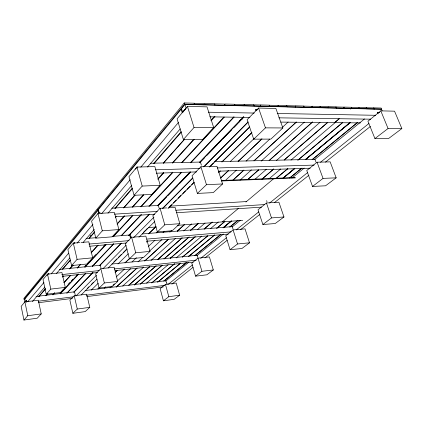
<?xml version="1.0" encoding="UTF-8"?>
<svg xmlns="http://www.w3.org/2000/svg" width="423" height="423" viewBox="0 0 423 423"><rect width="100%" height="100%" fill="white"/><g stroke="black" fill="none" stroke-linecap="round" stroke-linejoin="round"><path stroke-width="0.63" d="M97.464 210.057L184.608 104.195L194.749 104.449L194.363 103.223L184.222 102.958L97.205 209.036L97.464 210.057L98.776 209.977M97.338 210.21L97.079 209.184L23.873 298.427L24.042 299.246L97.338 210.21L98.654 210.131M184.967 104.423L181.102 109.113L182.234 112.777L186.12 108.114L184.967 104.423L381.514 109.261L382.159 110.826M47.508 274.13L43.019 279.529L46.223 294.281L60.531 292.552L65.306 287.397L61.948 272.602L47.508 274.13L50.802 289.099L46.223 294.281M79.762 242.591L73.295 243.135L67.902 249.623L71.603 265.559L86.969 264.005L92.7 257.819L88.809 241.829L81.052 242.485M97.946 213.509L91.606 221.123L95.82 238.154L112.143 236.822L118.874 229.562L114.432 212.478L97.946 213.509L102.303 230.826L95.82 238.154M136.936 167.069L128.967 176.64L134.043 195.299L151.757 194.421L160.201 185.306L154.844 166.588L136.936 167.069L142.202 186.072L134.043 195.299M187.447 106.416L177.084 118.863L183.381 139.516L202.733 139.421L213.705 127.587L207.021 106.866L187.447 106.416L194.025 127.482L183.381 139.516M185.903 108.515L182.678 112.386L181.546 108.732L97.951 210.109L98.712 213.118M46.985 275.315L48.682 273.274L48.915 274.337M73.613 243.362L74.427 242.379L74.697 243.526M98.157 213.906L99.759 211.981L100.071 213.208M135.418 169.195L137.295 166.942M101.758 213.536L130.194 179.764M140.801 167.164L178.575 122.305M27.775 301.678L43.96 282.474M51.204 273.887L68.663 253.166M77.187 243.061L92.944 224.359M107.965 213.15L131.611 185.57M147.521 167.016L180.203 128.909M32.391 301.557L44.864 287.027M56.476 273.501L69.806 257.972M83.135 242.442L94.313 229.414M90.125 236.187L90.987 235.183M88.967 238.286L94.567 231.809M114.813 208.396L132.045 188.468M153.586 163.553L181.155 131.669M38.789 296.518L45.679 288.56M62.467 269.155L70.218 260.198M38.932 296.528L45.414 289.041M62.699 269.076L70.477 260.092M89.496 238.128L94.683 232.137M115.125 208.528L132.41 188.563M154.02 163.601L181.245 132.156M71.603 265.559L77.113 259.325L92.7 257.819M26.628 302.043L26.247 300.193L21.15 306.389L23.937 320.042L27.759 315.722L41.227 313.903L38.313 300.214L24.904 301.885L27.759 315.722M45.747 295.703L47.498 293.726M62.398 276.917L63.276 275.928M69.409 269.007L72.915 265.047M123.447 208.037L134.81 195.209M163.23 163.151L184.211 139.474M115.336 217.396L116.209 216.412M124.076 207.54L135 195.22M163.41 163.183L184.391 139.527M46.133 295.635L47.878 293.668M62.71 276.954L63.582 275.97M70.123 268.594L73.179 265.158M117.102 223.809L124.182 216.005M132.145 207.222L143.207 195.029M157.805 178.929L163.558 172.589M172.41 162.829L193.644 139.416M210.897 120.391L214.44 116.489M52.875 294.82L54.636 292.875M63.894 282.675L70.509 275.389M77.123 268.097L80.211 264.698M91.231 252.552L97.845 245.266M53.007 294.831L54.779 292.885M64.063 282.659L70.694 275.352M77.33 268.05L80.423 264.639M91.035 252.954L98.11 245.16M117.123 224.222L124.642 215.942M132.737 207.027L143.794 194.844M157.953 179.257L163.701 172.922M172.547 163.178L194.226 139.304M211.479 120.306L215.016 116.41M60.071 293.134L63.191 289.766M68.092 284.473L69.88 282.548M71.217 281.105L72.999 279.18M76.563 275.331L77.457 274.368M85.034 266.189L85.922 265.226M87.704 263.302L89.042 261.858M93.055 257.528L95.73 254.641M103.751 245.98L105.089 244.536M41.227 313.903L37.235 318.207L23.937 320.042M60.129 293.541L78.033 274.241M84.748 267.008L105.338 244.817M112.952 236.61L132.648 215.386M140.843 206.551L172.711 172.198M181.689 162.522L223.883 117.049M113.168 236.78L132.891 215.55M140.954 206.863L172.78 172.6M182.191 162.469L224.327 117.108M60.256 293.922L78.704 274.072M85.007 267.299L106.152 244.542M243.643 105.475L244.547 104.518L253.689 104.756L254.096 105.919L244.949 105.692L244.547 104.518M121.163 235.685L141.171 214.593M148.901 206.44L181.187 172.399M190.276 162.813L233.93 116.785M66.855 293.123L85.472 273.507M92.283 266.331L113.623 243.844M66.982 293.139L85.583 273.549M92.388 266.384L113.708 243.928M121.422 235.807L141.377 214.784M149.684 206.033L181.441 172.584M190.969 162.554L234.062 117.16M240.581 119.72L239.228 121.115L239.413 121.66L243.918 117.012M242.384 117.858L243.283 116.928M73.597 292.314L92.838 272.449M99.654 265.369L120.782 243.6M128.539 235.542L149.24 214.175M157.509 205.636L190.207 171.881M199.333 162.458L243.521 116.833M74.178 291.997L93.034 272.549M99.934 265.433L121.549 243.14M128.909 235.553L149.583 214.202M157.853 205.673L190.477 172.029M200.127 162.078L243.775 117.06M157.943 205.827L166.662 196.843M168.037 195.426L177.671 185.496M179.505 183.603L190.514 172.256M200.142 162.332L204.732 157.605M207.027 155.241L217.575 144.365M218.49 143.418L221.245 140.584M222.62 139.162L231.793 129.708M234.088 127.344L237.298 124.034M238.218 123.088L239.592 121.671M241.887 119.307L242.802 118.361M130.221 237.604L131.003 236.806M130.236 237.668L131.014 236.875L130.284 234.109M74.226 295.751L69.874 300.187L72.862 313.3L85.219 311.598L89.787 307.352L86.678 294.202L74.226 295.751L77.287 309.039L72.862 313.3M100.838 268.658L95.661 273.924L99.093 288.047L112.28 286.45L117.71 281.406L114.131 267.246L100.838 268.658L104.359 282.976L99.093 288.047M131.638 237.292L125.42 243.622L129.401 258.865L143.492 257.448L150.006 251.394L145.85 236.108L131.638 237.292L135.735 252.769L129.401 258.865M166.625 207.905L160.1 208.306L152.846 215.693L157.367 231.941L172.235 230.741L179.838 223.677L175.106 207.386L168.581 207.788M200.914 166.747L192.031 175.794L197.382 193.417L213.271 192.613L222.577 183.968L216.957 166.297L200.914 166.747L206.466 184.671L197.382 193.417M258.559 108.055L247.09 119.73L253.721 139.172L270.873 139.093L282.86 127.952L275.875 108.452L258.559 108.055L265.475 127.862L253.721 139.172M133.562 237.737L153.972 217.094M162.786 208.179L192.476 178.157M203.606 166.895L248.137 121.856M75.997 295.978L96.402 275.347M102.895 268.779L126.08 245.335M162.781 208.428L192.893 177.993M204.013 166.757L248.021 122.268M87.149 288.623L88.904 286.81M91.352 284.425L93.562 282.157M113.766 262.038L116.854 258.897M118.44 257.374L121.512 254.244M123.109 252.711L126.636 249.126M143.402 232.38L145.269 230.519M145.956 229.832L147.357 228.436M81.153 294.937L96.962 279.164M108.129 268.029L127.196 249.004M138.897 237.308L154.76 221.488M169.221 207.064L171.553 204.737M173.419 202.876L176.217 200.084M178.083 198.223L180.885 195.431M182.752 193.57L185.549 190.778M186.95 189.382L190.213 186.125M191.614 184.729L193.946 182.398M209.808 166.577L213.541 162.855M214.472 161.924L249.459 127.027M167.968 208.55L194.146 182.456M209.57 167.08L249.771 127.006M148.499 233.903L155.558 226.987M221.874 161.946L251.976 132.425M91.162 290.183L98.215 283.273M117.964 263.941L128.312 253.763M148.996 233.517L155.579 227.061M222.054 161.887L251.701 132.822M97.93 288.999L99.352 287.624M115.474 272.095L117.372 270.271M129.702 258.395L124.959 262.958L129.734 258.421M146.77 241.951L147.722 241.036M156.214 232.856L157.679 231.444M218.543 172.811L220.531 170.892M230.44 161.353L254.228 138.437M98.025 288.957L98.971 288.047M115.061 272.549L117.43 270.271M146.77 242.009L147.717 241.099M157.367 231.941L164.774 224.814L179.838 223.677M163.257 232.29L164.219 231.381M220.769 177.824L228.441 170.564M238.027 161.486L261.99 138.792M104.259 288.237L105.708 286.836M116.214 276.917L124.42 269.118M131.992 261.985L136.418 257.76M148.246 246.593L154.94 240.253M163.066 232.56L164.499 231.201M220.61 178.078L228.267 170.829M238.318 161.316L261.763 139.119M109.948 287.941L111.979 286.101M112.946 285.202L114.39 283.854M117.176 281.21L130.665 268.653M138.03 261.848L142.858 257.353M149.451 251.156L161.972 239.497M169.845 232.169L171.606 230.524M225.311 180.515L236.446 170.146M246.091 161.163L269.768 139.114M282.294 127.455L288.137 122.009M144.756 260.954L168.513 239.191L144.777 260.965M177.211 231.164L184.497 224.486M232.576 180.425L243.748 170.189M253.948 160.84L296.2 122.12M177.285 231.18L184.565 224.513M232.777 180.341L243.944 170.104M254.144 160.761L296.396 122.051M122.691 286.017L143.725 267.093M151.016 260.462L175.434 238.435M183.741 230.947L191.55 223.899M240.026 180.177L251.415 169.898M261.107 161.158L304.343 122.157M149.483 266.865L128.788 285.25L149.536 266.844M157.858 259.421L182.006 237.969M190.361 230.498L198.25 223.487M247.55 179.68L258.395 170.041M269.245 160.402L312.629 121.856M157.932 259.384L182.144 237.874M190.54 230.413L198.445 223.392M247.904 179.458L258.728 169.84M269.065 160.661L312.364 122.194M134.223 284.996L156.087 265.856M164.039 258.897L188.383 237.583M197.604 229.515L205.039 223.006M254.588 179.622L266.495 169.2M276.404 160.529L320.074 122.295M134.318 284.959L156.076 265.914M163.992 258.987L189.218 236.906M140.198 284.245L162.199 265.258M170.205 258.353L195.204 236.774M204.182 228.98L212.177 222.08M262.149 178.95L273.644 169.031M284.134 159.973L327.608 122.453M140.69 283.844L162.173 265.306M170.168 258.405L195.151 236.848M204.145 229.092L212.14 222.191M261.784 179.352L273.787 168.999M284.288 159.936L327.793 122.395M334.598 122.628L339.098 118.8M334.672 122.67L339.151 118.858M146.511 283.14L168.105 264.766M176.111 257.935L201.75 236.134M210.691 228.452L218.316 222.033M268.912 178.897L280.698 168.946M290.992 160.1L335.354 122.432M238.509 208.343L222.376 221.874L222.244 221.462M245.895 202.03L273.47 178.86L273.263 178.363M151.788 282.844L174.408 263.846M182.45 257.094L207.587 235.986M216.624 228.357L224.713 221.562M276.293 178.247L287.92 168.476M298.035 159.984L342.535 122.612M151.783 282.871L174.482 263.809M182.556 257.031L207.778 235.854M216.862 228.23L224.93 221.451M276.076 178.506L287.693 168.751M297.797 160.269L342.746 122.527M223.016 227.838L231.138 221.107M282.908 178.194L294.582 168.518L282.902 178.252M305.242 159.683L349.911 122.665M157.647 282.13L180.499 263.196M188.399 256.565L214.524 235.008M223.867 227.172L231.466 220.875M305.274 159.709L350.027 122.622M157.758 282.12L180.61 263.185M189.245 256.031L214.641 234.998M223.259 227.817L231.381 221.086M283.167 178.189L294.847 168.513M305.506 159.683L350.186 122.67M229.816 226.902L237.483 220.632M289.612 177.972L301.366 168.349M312.1 159.566L357.588 122.347M163.812 281.031L186.702 262.302M194.844 255.645L220.79 234.421M163.918 281.041L186.818 262.292M194.955 255.635L220.906 234.411M229.901 227.082L238.08 220.388M289.871 177.961L302.043 168.084M312.237 159.751L357.863 122.347M291.918 178.067L304.179 168.079M314.4 159.751L364.483 118.963M165.589 281.115L188.61 262.371M196.801 255.704L223.407 234.046M232.105 226.966L240.29 220.298M165.446 284.388L160.127 288.671L163.431 300.811L174.139 299.336L179.632 295.212L176.222 283.045L165.446 284.388L168.825 296.671L163.431 300.811M198.033 258.13L191.783 263.164L195.563 276.166L206.852 274.802L213.314 269.959L209.401 256.925L198.033 258.13L201.914 271.296L195.563 276.166M233.084 229.89L225.739 235.801L230.064 249.697L241.93 248.497L249.512 242.813L245.028 228.88L233.084 229.89L237.53 243.976L230.064 249.697M266.464 202.987L258.009 209.803L262.884 224.528L275.246 223.518L283.97 216.973L278.91 202.21L266.464 202.987L271.492 217.924L262.884 224.528M317.06 162.215L306.765 170.511L312.539 186.443L325.551 185.792L336.169 177.834L330.162 161.866L317.06 162.215L323.035 178.39L336.169 177.834M380.79 110.863L367.931 121.227L374.931 138.585L388.6 138.517L401.85 128.581L394.548 111.18L380.79 110.863L388.071 128.507L401.85 128.581M269.594 203.024L307.669 172.542M320.534 162.242L368.904 123.521M168.296 284.277L192.454 264.941M200.682 258.358L226.39 237.789M236.156 229.975L258.776 211.875M274.273 202.733L308.901 175.254M325.44 162.131L370.405 126.451M171.828 284.182L193.041 267.357M204.938 257.919L227.183 240.275M240.634 229.61L259.775 214.429M312.539 186.443L323.035 178.39M374.931 138.585L388.071 128.507M77.287 309.039L89.787 307.352M168.825 296.671L179.632 295.212M38.519 301.181L73.158 296.846M86.229 295.206L164.658 285.377M38.403 302.704L72.402 298.405M86.784 296.586L163.278 286.916M24.042 299.246L25.306 299.093M36.013 296.491L74.527 291.807L75.4 295.867M85.071 290.527L165.885 280.703L166.477 282.855M201.914 271.296L213.314 269.959M50.802 289.099L65.306 287.397M104.359 282.976L117.71 281.406M62.657 276.314L97.433 272.534M115.151 270.609L193.237 262.123M61.737 274.596L99.141 270.583M114.236 268.959L196.267 260.161M59.363 269.467L100.299 265.242L100.917 267.743M111.846 264.047L197.134 255.249L197.811 257.549M237.53 243.976L249.512 242.813M135.735 252.769L150.006 251.394M89.507 246.239L126.361 243.014M146.76 241.226L228.362 234.083M88.93 244.06L129.094 240.618M146.871 239.09L231.148 231.862M86.081 238.519L95.841 237.726M112.1 236.404L129.665 234.977L130.374 237.668M142.213 233.956L232.269 226.633L233.047 229.092M102.303 230.826L118.874 229.562M271.492 217.924L283.97 216.973M148.346 227.574L156.214 226.971M177.195 225.369L242.707 220.32M115.252 216.793L154.776 214.186M176.518 212.753L261.504 207.148M114.384 214.17L157.245 211.431M175.704 210.252L264.719 204.573M170.157 206.154L246.551 201.56M111.751 208.169L158.334 205.425M206.466 184.671L222.577 183.968M142.202 186.072L160.201 185.306M221.372 180.515L295.164 177.475M273.422 178.813L295.317 177.919M221.52 180.986L273.47 178.86M156.341 173.197L196.626 171.897M218.421 171.188L310.218 168.217M155.357 169.792L200.158 168.47M217.29 167.963L314.136 165.097M150.345 163.262L200.412 162.051L201.385 165.181M214.995 161.702L314.95 159.291L315.992 162.109M194.025 127.482L213.705 127.587M265.475 127.862L282.86 127.952M280.798 122.099L360.496 122.908M209.771 116.838L249.93 117.42M278.852 117.837L370.707 119.17M208.391 112.211L254.244 113.052M277.224 113.48L375.539 115.294M257.618 109.7L255.672 109.657L256.068 110.805M379.537 112.322L377.575 112.28L378.21 113.819M255.603 109.864L256.904 109.89M255.904 109.89L257.205 109.917M377.401 112.576L379.336 112.613M194.448 104.518L204.42 104.767L204.029 103.55L194.057 103.297M373.52 107.918L373.943 108.96M366.514 107.738L366.942 108.79M350.36 108.431L350.593 109.113M266.638 200.639L266.987 201.681M184.222 102.958L184.608 104.195M160.1 208.306L164.774 224.814M158.498 205.996L159.148 208.296M166.673 282.939L167.117 284.557M98.718 212.785L98.094 210.31L24.481 299.495L24.994 301.974L26.422 300.261L26.797 302.08M73.295 243.135L77.113 259.325M136.999 268.06L116.156 287.159L137.015 268.076M214.815 104.946L205.012 104.703L204.621 103.487L214.419 103.741L214.815 104.946M234.659 105.438L225.189 105.2L224.793 104.01L234.257 104.254L234.659 105.438M269.636 106.305L260.748 106.083L260.341 104.925L269.229 105.158L269.636 106.305M287.132 106.739L278.524 106.527L278.112 105.385L286.72 105.607L287.132 106.739M304.084 107.162L295.74 106.95L295.328 105.829L303.666 106.046L304.084 107.162M320.512 107.569L312.423 107.368L312.01 106.263L320.095 106.469L320.512 107.569M336.449 107.96L328.602 107.77L328.185 106.681L336.026 106.882L336.449 107.96M351.904 108.346L344.296 108.156L343.873 107.088L351.481 107.283L351.904 108.346M366.804 108.716L359.413 108.531L358.99 107.474L366.381 107.669L366.804 108.716M381.583 109.081L374.408 108.907L373.985 107.865L381.16 108.05L381.583 109.081M224.613 105.269L214.984 105.031L214.588 103.825L224.216 104.074L224.613 105.269M244.388 105.755L235.088 105.528L234.686 104.344L243.986 104.581L244.388 105.755M260.605 106.157L254.022 105.993L253.62 104.83L260.198 104.999L260.605 106.157M278.318 106.596L269.567 106.379L269.16 105.232L277.906 105.454L278.318 106.596M295.54 107.019L287.064 106.813L286.651 105.681L295.127 105.898L295.54 107.019M312.227 107.437L304.01 107.231L303.598 106.12L311.809 106.332L312.227 107.437M328.407 107.833L320.438 107.638L320.021 106.543L327.984 106.744L328.407 107.833M344.1 108.225L336.37 108.034L335.952 106.95L343.677 107.151L344.1 108.225M359.222 108.595L351.719 108.41L351.296 107.347L358.799 107.542L359.222 108.595M374.223 108.97L366.656 108.78L366.233 107.733L373.795 107.928L374.223 108.97"/></g></svg>
